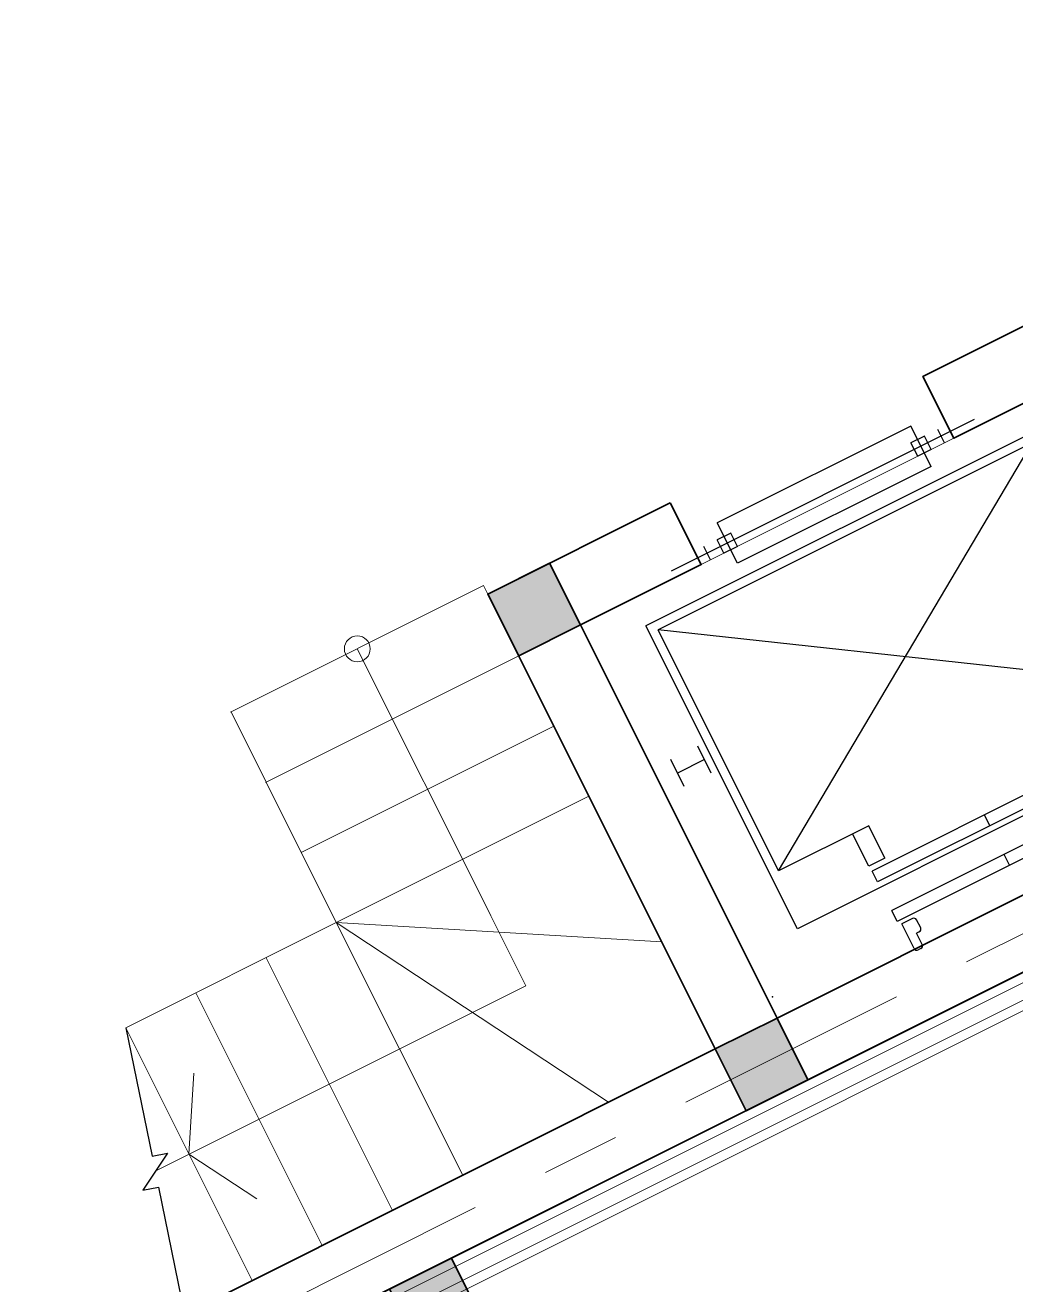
# Model space of a CAD drawing. Header units: millimetres. Extents: x 567980 to 569372, y 2065777 to 2066674.
# Drawn here: x 568876.729 to 568879.885, y 2066345.701 to 2066349.714 of the extents above; entities that cross this region are included whole.
import ezdxf
from ezdxf.xclip import XClip

# ---------------------------------------------------------------- set-up
doc = ezdxf.new("R2010")
doc.units = ezdxf.units.MM
doc.linetypes.add('CENTER', pattern=[3, 1.5, -0.5, 0.5, -0.5])
for name, color, linetype, lineweight in [('A-COT VACH', 2, 'Continuous', 35), ('A-NET CAT', 214, 'Continuous', 30), ('A-NET THAY', 125, 'Continuous', 18), ('A-NOI THAT', 44, 'Continuous', 9), ('A-TRUC', 250, 'CENTER', 5), ('A-TUONG', 255, 'Continuous', 35), ('boDnv', 54, 'Continuous', 25)]:
    doc.layers.add(name, color=color, linetype=linetype, lineweight=lineweight)
for name, color, linetype in [('A-NOITHAT', 252, 'Continuous'), ('ChiaLo', 128, 'CENTER'), ('LoLK', 6, 'Continuous'), ('QH', 7, 'Continuous')]:
    doc.layers.add(name, color=color, linetype=linetype)

# ---------------------------------------------------------------- blocks, each defined once
blk = doc.blocks.new('NEN')
at = {"layer": 'ChiaLo', "ltscale": 5}
blk.add_lwpolyline([(170.5710462371353, -30.92989512812346), (205.0044594099745, -13.70810494013131)], dxfattribs=at)
at = {"layer": 'LoLK'}
for points in [[(185.7746182456613, -16.61726440628991), (167.8871308834059, -25.56364891957492), (170.5710462370189, -30.92989512812346), (188.4585335998563, -21.98351061460562)], [(188.4585335995071, -21.98351061507128), (180.409164286335, -26.00938364630565), (188.4339420431061, -42.05420158314519), (196.2286929873517, -37.51924213278107)]]:
    blk.add_lwpolyline(points, close=True, dxfattribs=at)
blk = doc.blocks.new('NEN NO1')
at = {"layer": 'LoLK'}
for points in [[(-19.63541182340123, 19.99999999674037), (-19.63541182386689, -3.026798367500305e-09), (-13.63541182433255, -3.492459654808044e-09), (-13.63541182363406, 19.9999999969732)], [(-13.63541182340123, 19.99999999650754), (-13.63541182363406, 10.99999999627471), (4.304299452807754, 10.99999999580905), (3.735089916735888, 19.99999999604188)]]:
    blk.add_lwpolyline(points, close=True, dxfattribs=at)
blk = doc.blocks.new('AP11B2')
at = {"layer": 'A-NOITHAT'}
for p, q in [((359.9999999990687, 1491.603832304019), (-360.0000000009313, 1491.603832304019)), ((-360.0000000009313, 1341.603832304019), (-360.0000000009313, 1491.603832304019)), ((359.9999999990687, 1341.603832304019), (359.9999999990687, 1491.603832304019)), ((-435.0000000009313, 1391.603832304027), (-435.0000000009313, 1441.603832304019)), ((-385.0000000009313, 1391.603832304027), (-385.0000000009313, 1441.603832304019)), ((-335.0000000009313, 1441.603832304019), (-385.0000000009313, 1441.603832304019)), ((-335.0000000009313, 1391.603832304027), (-335.0000000009313, 1441.603832304019)), ((384.9999999990687, 1441.603832304019), (334.9999999990687, 1441.603832304019)), ((334.9999999990687, 1391.603832304027), (334.9999999990687, 1441.603832304019)), ((384.9999999990687, 1391.603832304027), (384.9999999990687, 1441.603832304019)), ((434.9999999990687, 1391.603832304027), (434.9999999990687, 1441.603832304019)), ((557.9627270745113, 1416.603832304019), (-568.2546845125034, 1416.603832304019)), ((-335.0000000009313, 1391.603832304027), (-385.0000000009313, 1391.603832304027)), ((384.9999999990687, 1391.603832304027), (334.9999999990687, 1391.603832304027)), ((359.9999999990687, 1341.603832304019), (-360.0000000009313, 1341.603832304019)), ((-725.0000000009313, 166.1255714344661), (-725.0000000009313, 1291.603832304019)), ((724.9999999990687, 1291.603832304019), (-725.0000000009313, 1291.603832304019)), ((-695.0000000009313, 366.1255714344516), (-695.0000000009313, 1261.603832304019)), ((694.9999999990687, 1261.603832304019), (-695.0000000009313, 1261.603832304019)), ((694.9999999990687, 366.1255714344516), (-695.0000000009313, 1261.603832304019)), ((-695.0000000009313, 366.1255714344516), (694.9999999990687, 1261.603832304019)), ((694.9999999990687, 366.1255714344516), (694.9999999990687, 1261.603832304019)), ((724.9999999990687, 166.1255714344588), (724.9999999990687, 1291.603832304019)), ((-850.0000000009313, 757.1255714344661), (-850.0000000009313, 857.1255714344661)), ((-750.0000000009313, 757.1255714344661), (-750.0000000009313, 857.1255714344661)), ((749.9999999990687, 757.1255714344661), (749.9999999990687, 857.1255714344661)), ((849.9999999990687, 757.1255714344661), (849.9999999990687, 857.1255714344661)), ((-750.0000000009313, 807.1255714344588), (-850.0000000009313, 807.1255714344588)), ((749.9999999990687, 807.1255714344588), (849.9999999990687, 807.1255714344516)), ((-360.0000000009313, 366.1255714344516), (-695.0000000009313, 366.1255714344516)), ((-420.0000000009313, 246.1255714344588), (-420.0000000009313, 366.1255714344516)), ((-360.0000000009313, 246.1255714344588), (-360.0000000009313, 366.1255714344516)), ((694.9999999990687, 366.1255714344516), (359.9999999990687, 366.1255714344516)), ((359.9999999990687, 246.1255714344516), (359.9999999990687, 366.1255714344516)), ((419.9999999990687, 246.1255714344516), (419.9999999990687, 366.1255714344516)), ((-360.0000000009313, 246.1255714344588), (-420.0000000009313, 246.1255714344588)), ((417.3913043467328, 226.1255714344588), (-417.3913043485954, 226.1255714344661)), ((-417.3913043485954, 186.1255714344588), (-417.3913043485954, 226.1255714344661)), ((-9.313225746154785e-10, 186.1255714344516), (-9.313225746154785e-10, 226.1255714344661)), ((419.9999999990687, 246.1255714344516), (359.9999999990687, 246.1255714344516)), ((417.3913043467328, 186.1255714344516), (417.3913043467328, 226.1255714344588)), ((417.3913043467328, 186.1255714344516), (-417.3913043485954, 186.1255714344588)), ((724.9999999990687, 166.1255714344588), (-725.0000000009313, 166.1255714344661)), ((417.3913043467328, 79.48334088382398), (-417.3913043485954, 79.48334088382398)), ((-417.3913043485954, 39.48334088382398), (-417.3913043485954, 79.48334088382398)), ((-9.313225746154785e-10, 39.48334088382398), (-9.313225746154785e-10, 79.48334088382398)), ((417.3913043467328, 39.48334088382398), (417.3913043467328, 79.48334088382398)), ((417.3913043467328, 39.48334088382398), (-417.3913043485954, 39.48334088382398)), ((-407.3913043476641, -66.86999999999534), (-407.3913043476641, 25)), ((-367.3913043485954, 25), (-407.3913043476641, 25)), ((-357.3913043485954, -15), (-357.3913043485954, 15)), ((357.3913043467328, -15), (357.3913043467328, 15)), ((407.3913043458015, 25), (367.3913043467328, 25)), ((407.3913043458015, -66.86999999999534), (407.3913043458015, 25)), ((-377.3913043476641, -66.86999999999534), (-377.3913043476641, -24.99999999999272)), ((-367.3913043485954, -24.99999999999272), (-377.3913043476641, -24.99999999999272)), ((377.3913043458015, -24.99999999999272), (367.3913043467328, -24.99999999999272)), ((377.3913043458015, -66.86999999999534), (377.3913043458015, -24.99999999999272)), ((-387.3913043485954, -76.86999999999534), (-397.3913043485954, -76.86999999999534)), ((397.3913043467328, -76.86999999999534), (387.3913043467328, -76.86999999999534))]:
    blk.add_line(p, q, dxfattribs=at)
for centre, start, end in [((-367.3913043485954, 15), 0, 90), ((367.3913043467328, 15), 90, 180), ((-367.3913043485954, -15), 270, 0), ((367.3913043467328, -15), 180, 270), ((-397.3913043485954, -66.86999999999534), 180, 270), ((-387.3913043485954, -66.86999999999534), 270, 0), ((387.3913043467328, -66.86999999999534), 180, 270), ((397.3913043467328, -66.86999999999534), 270, 0)]:
    blk.add_arc(centre, 10, start, end, dxfattribs=at)
for p in [(-900.0000000009313, 0), (899.9999999990687, 0)]:
    blk.add_point(p, dxfattribs=at)
blk = doc.blocks.new('cot 220')
at = {"layer": 'A-COT VACH'}
h = blk.add_hatch(color=256, dxfattribs=at)
h.dxf.hatch_style = 1
h.paths.add_polyline_path([(110.0000037951395, 109.9999999980937), (-109.9999962048605, 109.9999999980937), (-109.9999962048605, -110.0000000019063), (110.0000037951395, -110.0000000019063)])
blk.add_lwpolyline([(-109.9999962048605, -110.0000000019063), (110.0000037951395, -110.0000000019063), (110.0000037951395, 109.9999999980937), (-109.9999962048605, 109.9999999980937)], close=True, dxfattribs=at)
blk = doc.blocks.new('MBT1 A1')
at = {"layer": 'A-NET CAT'}
blk.add_lwpolyline([(1.120000000111759, -9.379713737638667), (0.7168689491227269, -9.487732377136126), (0.7039279968012124, -9.439436085987836), (0.633217318682, -9.561910572927445), (0.6202763663604856, -9.513614281779155), (0.2201106760185212, -9.620838355505839)], dxfattribs=at)
at = {"layer": 'A-NET THAY', "ltscale": 100}
for p, q in [((1.619999999878928, -7.079995999811217), (1.619999999878928, -6.179995999671519)), ((1.120000000111759, -8.629713737638667), (0.6006710005458444, -7.729548536008224)), ((1.120000000111759, -8.629713737638667), (1.120000000111759, -7.729999999748543)), ((1.369999999878928, -8.629713737638667), (1.370000000111759, -7.729999999981374)), ((1.619999999878928, -8.629713737638667), (1.619999999878928, -7.729999999748543)), ((1.120000000111759, -8.629713737638667), (0.2199999999720603, -8.110098495380953)), ((1.120000000111759, -8.629713737638667), (0.220000000204891, -8.629713737871498)), ((1.120000000111759, -8.629713737638667), (1.120000000111759, -9.379713737638667)), ((1.619999999878928, -8.629713737638667), (1.120000000111759, -8.629713737638667)), ((1.869999999878928, -8.629713737638667), (1.369999999878928, -8.629713737638667)), ((1.119999999878928, -8.879713737638667), (0.220000000204891, -8.879713737638667)), ((1.120000000111759, -9.129713737871498), (0.220000000204891, -9.129713737638667)), ((1.120000000111759, -9.379713737638667), (0.2199999999720603, -9.379713737871498))]:
    blk.add_line(p, q, dxfattribs=at)
at = {"layer": 'A-NET THAY', "color": 251, "ltscale": 10}
for p, q in [((1.620000000111759, -8.179856868926436), (0.6699999999254942, -8.179856868693605)), ((0.6700000001583248, -9.49820109992288), (0.6699999999254942, -8.179856868693605)), ((1.869999999878928, -8.179856868693605), (0.9199999999254942, -8.179856868693605))]:
    blk.add_line(p, q, dxfattribs=at)
at = {"layer": 'A-NET THAY', "ltscale": 100}
blk.add_lwpolyline([(1.869999999878928, -8.629713737638667), (1.869999999878928, -7.729999999981374), (1.840000000083819, -7.729999999748543)], dxfattribs=at)
at = {"layer": 'A-NET THAY', "ltscale": 10}
blk.add_lwpolyline([(0.4458215811755508, -9.249713737517595), (0.6699999999254942, -9.379713737638667), (0.8941784189082682, -9.249713737517595)], dxfattribs=at)
blk.add_circle((1.869999999878928, -8.179856868693605), 0.04118169652319922, dxfattribs=at)
at = {"layer": 'A-NET THAY', "ltscale": 100}
for p in [(1.369999999878928, -8.629713737638667), (1.369999999878928, -8.629713737638667), (1.619999999878928, -8.629713737638667), (1.619999999878928, -8.629713737638667), (1.869999999878928, -8.629713737638667), (1.869999999878928, -8.629713737638667)]:
    blk.add_point(p, dxfattribs=at)
at = {"layer": 'A-TRUC', "ltscale": 0.5}
blk.add_line((0.1100000001024455, -16.8899959998671), (0.1099999998696148, -2.109995999606326), dxfattribs=at)
at = {"layer": 'A-TUONG'}
for p, q in [((0, -17.10999999986961), (0, -2)), ((0.2199999999720603, -12.49999599996954), (0.2199999999720603, -7.729995999950916))]:
    blk.add_line(p, q, dxfattribs=at)
at = {"layer": 'A-TUONG', "ltscale": 100}
blk.add_lwpolyline([(1.840000000083819, -7.079995999811217), (1.840000000083819, -7.729995999718085), (0, -7.729995999718085), (0, -5.529995999764651), (1.839999999850988, -5.529995999997482), (1.840000000083819, -6.179995999904349), (1.619999999878928, -6.179995999671519), (1.619999999878928, -5.749995999736711), (0.2199999999720603, -5.749995999736711), (0.2199999999720603, -7.509995999978855), (1.620000000111759, -7.509995999746025), (1.619999999878928, -7.079995999811217)], close=True, dxfattribs=at)
at = {"layer": 'A-COT VACH', "xscale": 0.001, "yscale": 0.001, "zscale": 0.001}
for p in [(0.1099999963771552, -7.619999999878928), (1.729999996256083, -7.619999999878928)]:
    blk.add_blockref('cot 220', p, dxfattribs=at)
at = {"layer": 'A-NOI THAT', "linetype": 'Continuous', "xscale": -0.0009583333333333351, "yscale": 0.0009583333333333351, "zscale": 0.0009583333333333339, "rotation": 270}
blk.add_blockref('AP11B2', (0.2863796604797244, -6.629995999624953), dxfattribs=at)
blk = doc.blocks.new('MBT1 NO1')
at = {"layer": 'LoLK'}
blk.add_blockref('NEN NO1', (3.492459654808044e-09, 3.725290298461914e-09), dxfattribs=at)
at = {"layer": 'LoLK', "xscale": -1}
blk.add_blockref('MBT1 A1', (-13.63541181990877, 20.00000000931323), dxfattribs=at)
blk = doc.blocks.new('rkg2')
at = {"layer": 'A-NET THAY'}
for points in [[(2.384185791015625e-07, -14966.02260791707), (2.868473529815674e-07, -17972.01661115565), (9000.000000763685, -17402.80707519274), (9000.00000050664, -9.439536370337009e-07), (0, -5.900510586798191e-07), (3.166496753692627e-08, -1999.999999657855)], [(3820.469334064052, -17700.32916262641), (8970.000000763685, -17374.64450028603), (8970.00000050664, -30.00000094276038), (30.00000000093132, -30.00000059124432), (30.00000003259629, -1999.999999656662)], [(3817.313364493661, -17650.42886346823), (8920.000000761822, -17327.70687544151), (8920.000000508502, -80.00000094081042), (80.00000000093132, -80.00000059319427), (80.00000003166497, -1999.999999654712)], [(110.0000002384186, -14959.0656024779), (110.0000002849847, -17854.83982561933), (8890.000000761822, -17299.54430053479), (8890.000000508502, -110.0000009396172), (110.0000000018626, -110.0000005943875), (110.000000031665, -1999.999999653519)]]:
    blk.add_lwpolyline(points, dxfattribs=at)
at = {"layer": 'A-COT VACH'}
blk.add_blockref('cot 220', (109.9999963091686, -109.9999999980791), dxfattribs=at)
blk = doc.blocks.new('CUM CONG A3-A3.1-A6-A7')
at = {"layer": 'QH', "xscale": 0.001, "yscale": 0.001, "zscale": 0.001}
blk.add_blockref('rkg2', (11.00000000919681, -6.984919309616089e-10), dxfattribs=at)
blk = doc.blocks.new('MB CONG KHU A')
at = {"layer": 'LoLK'}
ref = blk.add_blockref('CUM CONG A3-A3.1-A6-A7', (123.1724055062514, 100.1197431974579), dxfattribs=dict(at, rotation=26.57180110630141))
XClip(ref).set_block_clipping_path([(4.656612873077393e-10, 0.0022573473397642374), (29.000000010011718, -1.1641532182693481e-09), (29.00000001047738, -16.83359754504636), (28.642007475020364, -17.977873174240813), (4.119147074175999, -19.215879885014147), (-1.0736700578127056, -14.556867795996368), (-0.7457809168845415, -0.7707536346279085)])

msp = doc.modelspace()

# ---------------------------------------------------------------- block references
at = {"layer": 'boDnv'}
msp.add_blockref('NEN', (568697.4807461541, 2066371.697269554), dxfattribs=at)

# ---------------------------------------------------------------- next in the draw order: block references
at = {"layer": 'LoLK', "rotation": 296.5718179020918}
msp.add_blockref('MBT1 NO1', (568874.1511741842, 2066328.57221157), dxfattribs=at)

# ---------------------------------------------------------------- next in the draw order: block references
at = {"layer": 'LoLK'}
msp.add_blockref('MB CONG KHU A', (568744.8793870007, 2066240.647631037), dxfattribs=at)

doc.saveas('drawing.dxf')
